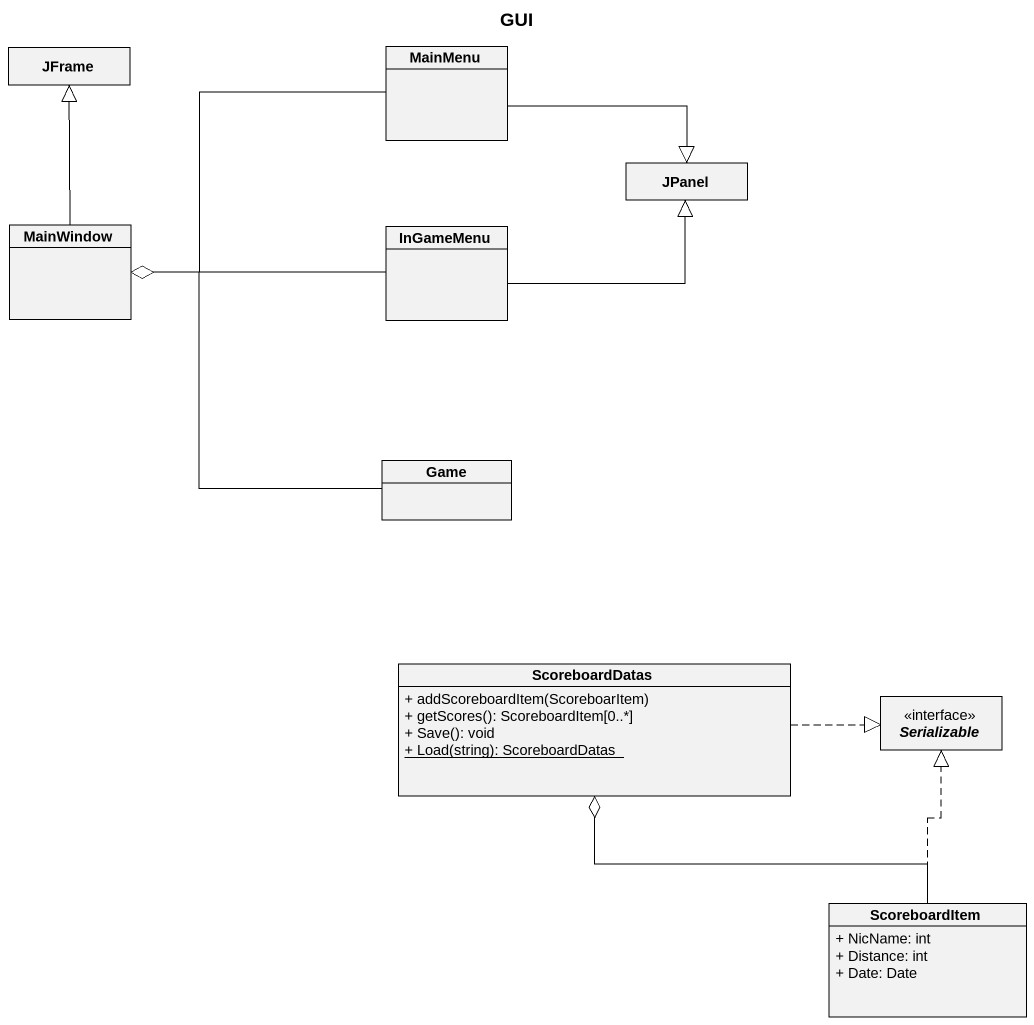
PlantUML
@startuml
title GUI
hide circle
hide empty members
skinparam classAttributeIconSize 0
class JFrame
class MainMenu
class JPanel
class MainWindow
class InGameMenu
class Game
class ScoreboardDatas {
  + addScoreboardItem(ScoreboarItem)
  + getScores(): ScoreboardItem[0..*]
  + Save(): void
  {static} + Load(string): ScoreboardDatas
}
interface Serializable
class ScoreboardItem {
  + NicName: int
  + Distance: int
  + Date: Date
}
MainMenu -right-|> JPanel
MainMenu -left-o MainWindow
MainWindow -up-|> JFrame
InGameMenu -right-|> JPanel
InGameMenu -left-o MainWindow
Game -left-o MainWindow
ScoreboardDatas .right.|> Serializable
ScoreboardItem -up-o ScoreboardDatas
ScoreboardItem .up.|> Serializable
@enduml
